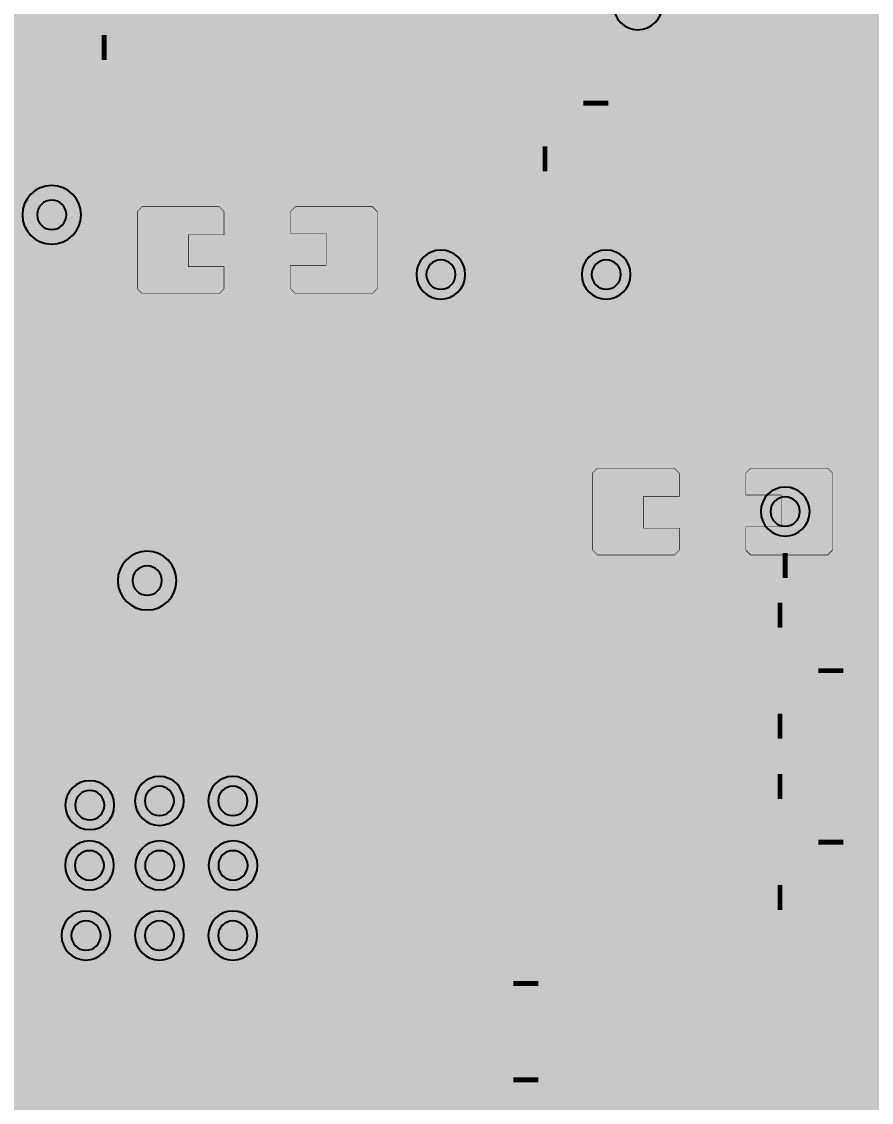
# Model space of a CAD drawing. Header units: millimetres. Extents: x -4.6 to 44.8, y -59.8 to 6.4.
# Drawn here: x 28.8 to 37.62, y -20.91 to -9.69 of the extents above; entities that cross this region are included whole.
import ezdxf

# ---------------------------------------------------------------- set-up
doc = ezdxf.new("R2010")
doc.units = ezdxf.units.MM
doc.header["$MEASUREMENT"] = 0
for name, color, linetype, true_color in [('Bottom-Layer', 7, 'Continuous', 0x0000ff), ('Hole-Layer', 7, 'Continuous', 0x222222), ('Multi-Layer', 7, 'Continuous', 0xc0c0c0), ('Top-Layer', 7, 'Continuous', 0xff0000), ('Top-Paste-Mask-Layer', 7, 'Continuous', 0x808080), ('Top-Silkscreen-Layer', 7, 'Continuous', 0xffcc00), ('Top-Solder-Mask-Layer', 7, 'Continuous', 0x800080)]:
    doc.layers.add(name, color=color, linetype=linetype, true_color=true_color)

msp = doc.modelspace()

# ---------------------------------------------------------------- hatches: boundary and pattern name
at = {"layer": 'Bottom-Layer'}
for points in [[(39.52, -3), (39.52, -40.317), (39.234, -39.841), (38.804, -39.491), (38.28, -39.308), (37.725, -39.314), (37.206, -39.508), (36.783, -39.867), (36.507, -40.348), (36.411, -40.895), (36.507, -41.441), (36.783, -41.923), (37.206, -42.282), (37.725, -42.476), (38.28, -42.481), (38.804, -42.298), (39.234, -41.948), (39.52, -41.473), (39.52, -55.166), (39.43, -55.85), (39.166, -56.487), (38.746, -57.034), (38.199, -57.454), (37.562, -57.718), (36.878, -57.808), (3, -57.808), (2.316, -57.718), (1.679, -57.454), (1.132, -57.034), (0.712, -56.487), (0.448, -55.85), (0.358, -55.166), (0.358, -3), (0.448, -2.316), (0.712, -1.679), (1.132, -1.132), (1.679, -0.712), (2.316, -0.448), (3, -0.358), (36.878, -0.358), (37.562, -0.448), (38.199, -0.712), (38.746, -1.132), (39.166, -1.679), (39.43, -2.316)], [(25.146, -19.581), (19.676, -19.581), (19.625, -19.579), (19.583, -19.575), (19.517, -19.565), (19.207, -19.537), (18.918, -19.654), (18.714, -19.89), (18.641, -20.193), (18.714, -20.496), (18.918, -20.732), (19.207, -20.849), (19.517, -20.821), (19.583, -20.811), (19.625, -20.807), (19.676, -20.805), (25.4, -20.805), (25.634, -20.759), (25.833, -20.626), (30.269, -16.19), (30.306, -16.155), (30.338, -16.128), (30.393, -16.089), (30.634, -15.886), (30.754, -15.595), (30.727, -15.281), (30.717, -15.215), (30.713, -15.173), (30.711, -15.122), (30.711, -12.689), (30.665, -12.454), (30.532, -12.256), (29.805, -11.529), (29.77, -11.492), (29.744, -11.46), (29.704, -11.405), (29.504, -11.166), (29.217, -11.044), (28.906, -11.067), (28.64, -11.23), (28.478, -11.496), (28.455, -11.807), (28.577, -12.094), (28.816, -12.293), (28.87, -12.333), (28.902, -12.36), (28.939, -12.395), (29.487, -12.942), (29.487, -15.122), (29.485, -15.173), (29.481, -15.215), (29.478, -15.237), (29.465, -15.255), (29.438, -15.287), (29.403, -15.324)]]:
    msp.add_hatch(color=256, dxfattribs=at).paths.add_polyline_path(points)
at = {"layer": 'Top-Layer'}
for points in [[(3, -0.358), (5.402, -0.358), (5.299, -0.484), (5.262, -0.642), (5.262, -1.542), (5.31, -1.721), (5.441, -1.852), (5.62, -1.9), (6.42, -1.9), (6.591, -1.857), (6.72, -1.738), (6.743, -1.769), (6.769, -1.797), (6.844, -1.884), (6.903, -1.981), (6.863, -2.042), (6.816, -2.098), (6.69, -2.151), (6.593, -2.246), (6.465, -2.132), (6.298, -2.091), (4.888, -2.091), (4.709, -2.139), (4.578, -2.27), (4.53, -2.449), (4.53, -3.799), (4.606, -4.02), (4.801, -4.147), (3.588, -4.147), (3.354, -4.193), (3.155, -4.326), (2.918, -4.564), (2.785, -4.762), (2.738, -4.997), (2.738, -6.627), (2.447, -6.469), (2.116, -6.471), (1.827, -6.634), (1.652, -6.916), (1.637, -7.247), (1.783, -7.545), (1.801, -7.567), (1.801, -10.637), (1.838, -10.822), (1.943, -10.98), (2.45, -11.487), (2.488, -11.569), (2.501, -11.659), (2.501, -12.045), (2.581, -12.27), (2.784, -12.395), (2.581, -12.52), (2.501, -12.745), (2.501, -13.552), (2.549, -13.731), (2.68, -13.862), (2.859, -13.91), (3.723, -13.91), (3.792, -13.903), (3.858, -13.883), (4.079, -13.811), (4.307, -13.77), (4.467, -13.796), (4.625, -13.836), (4.689, -14.071), (4.711, -14.314), (4.711, -15.509), (4.197, -15.506), (3.71, -15.67), (3.303, -15.984), (3.02, -16.413), (2.893, -16.911), (2.934, -17.423), (3.139, -17.894), (3.487, -18.273), (3.938, -18.518), (4.445, -18.602), (4.456, -18.602), (4.466, -18.603), (4.476, -18.602), (4.558, -18.6), (4.569, -18.599), (4.581, -18.599), (4.73, -18.584), (4.738, -18.583), (4.746, -18.582), (4.875, -18.564), (4.98, -18.553), (5.01, -18.552), (5.034, -18.553), (5.051, -18.556), (5.066, -18.56), (5.082, -18.567), (5.104, -18.58), (5.134, -18.602), (5.177, -18.642), (7.516, -20.981), (7.516, -25.273), (7.562, -25.507), (7.695, -25.706), (8.32, -26.331), (8.518, -26.463), (8.753, -26.51), (9.009, -26.538), (9.253, -26.622), (9.327, -26.647), (9.405, -26.656), (9.693, -26.707), (9.946, -26.854), (10.321, -27.229), (10.321, -30.024), (10.368, -30.258), (10.501, -30.457), (10.797, -30.754), (10.934, -31.026), (10.981, -31.328), (10.981, -31.856), (11.029, -32.035), (11.16, -32.166), (11.339, -32.214), (11.424, -32.214), (11.473, -32.275), (11.514, -32.342), (11.455, -32.449), (11.38, -32.546), (11.311, -32.658), (11.286, -32.788), (11.286, -33.748), (11.166, -34.004), (10.99, -34.226), (9.404, -35.812), (9.272, -36.011), (9.225, -36.245), (9.225, -39.444), (9.189, -39.754), (9.084, -40.048), (9.057, -40.125), (9.047, -40.206), (8.995, -40.49), (8.845, -40.736), (8.33, -41.251), (8.251, -41.349), (8.193, -41.461), (5.16, -38.428), (5.576, -38.116), (5.866, -37.683), (5.997, -37.179), (5.955, -36.661), (5.745, -36.185), (5.389, -35.804), (4.928, -35.563), (4.413, -35.486), (3.902, -35.584), (3.451, -35.844), (3.451, -34.319), (4.175, -33.595), (4.191, -33.581), (4.696, -33.582), (5.174, -33.421), (5.576, -33.116), (5.859, -32.698), (5.994, -32.211), (5.966, -31.707), (5.779, -31.238), (5.451, -30.854), (5.018, -30.595), (4.524, -30.488), (4.023, -30.544), (3.565, -30.758), (3.2, -31.107), (2.966, -31.554), (2.887, -32.053), (2.971, -32.551), (3.067, -32.84), (3.107, -32.981), (3.12, -33.038), (3.129, -33.09), (3.133, -33.136), (3.134, -33.174), (3.13, -33.206), (3.125, -33.232), (3.116, -33.257), (3.103, -33.282), (3.083, -33.311), (3.047, -33.351), (2.623, -33.775), (2.518, -33.932), (2.481, -34.118), (2.481, -37.657), (2.518, -37.842), (2.623, -38), (7.206, -42.583), (7.206, -45.2), (7.243, -45.385), (7.348, -45.543), (8.811, -47.005), (8.849, -47.088), (8.862, -47.178), (8.862, -47.529), (8.941, -47.754), (9.145, -47.879), (8.941, -48.004), (8.862, -48.229), (8.862, -49.036), (8.91, -49.215), (9.041, -49.346), (9.22, -49.394), (10.084, -49.394), (10.263, -49.346), (10.394, -49.215), (10.442, -49.036), (10.442, -48.229), (10.363, -48.004), (10.159, -47.879), (10.363, -47.754), (10.442, -47.529), (10.442, -47.258), (10.454, -47.257), (10.465, -47.256), (10.824, -47.256), (10.817, -47.31), (10.815, -47.365), (10.815, -48.6), (10.82, -48.677), (10.833, -48.753), (10.637, -48.907), (10.512, -49.123), (10.476, -49.37), (10.533, -49.613), (10.676, -49.817), (10.884, -49.954), (10.884, -50.894), (10.956, -51.197), (11.157, -51.435), (11.444, -51.558), (11.755, -51.538), (12.023, -51.38), (12.192, -51.117), (12.373, -51.391), (12.663, -51.547), (12.991, -51.547), (13.281, -51.391), (13.462, -51.117), (13.616, -51.365), (13.86, -51.524), (14.149, -51.565), (14.427, -51.481), (14.778, -51.831), (14.935, -51.936), (15.121, -51.973), (15.613, -51.973), (15.799, -51.936), (15.956, -51.831), (16.591, -51.196), (16.591, -53.178), (16.555, -53.487), (16.45, -53.781), (16.423, -53.858), (16.413, -53.94), (16.361, -54.223), (16.211, -54.47), (15.965, -54.715), (15.763, -54.48), (15.477, -54.36), (15.167, -54.381), (14.9, -54.54), (14.732, -54.801), (14.551, -54.527), (14.261, -54.371), (13.933, -54.371), (13.643, -54.527), (13.462, -54.801), (13.289, -54.535), (13.014, -54.377), (12.697, -54.364), (12.686, -54.365), (12.672, -54.363), (12.652, -54.357), (12.631, -54.349), (12.613, -54.339), (12.602, -54.333), (12.591, -54.323), (11.655, -53.387), (11.497, -53.282), (11.312, -53.245), (10.592, -53.245), (10.518, -53.231), (10.454, -53.191), (10.342, -53.12), (10.211, -53.095), (9.825, -53.095), (9.735, -53.082), (9.653, -53.044), (5.077, -48.468), (5.518, -48.174), (5.835, -47.748), (5.991, -47.241), (5.967, -46.71), (5.767, -46.219), (5.413, -45.823), (4.947, -45.569), (4.423, -45.486), (3.901, -45.584), (3.443, -45.851), (3.101, -46.257), (2.914, -46.753), (2.905, -47.284), (3.075, -47.787), (3.404, -48.204), (3.854, -48.486), (3.911, -48.525), (3.942, -48.55), (3.962, -48.57), (4.006, -48.73), (4.102, -48.866), (8.938, -53.701), (8.976, -53.784), (8.989, -53.874), (8.989, -54.26), (9.068, -54.485), (9.272, -54.61), (9.068, -54.735), (8.989, -54.96), (8.989, -55.767), (9.037, -55.946), (9.168, -56.077), (9.347, -56.125), (10.211, -56.125), (10.39, -56.077), (10.521, -55.946), (10.569, -55.767), (10.569, -54.96), (10.49, -54.735), (10.286, -54.61), (10.49, -54.485), (10.569, -54.26), (10.569, -54.217), (10.581, -54.215), (10.592, -54.215), (11.111, -54.215), (11.298, -54.403), (11.081, -54.549), (10.935, -54.767), (10.884, -55.024), (10.884, -56.259), (10.894, -56.377), (10.925, -56.492), (6.424, -56.492), (4.93, -54.998), (4.93, -53.71), (4.934, -53.703), (4.952, -53.676), (4.981, -53.641), (5.018, -53.602), (5.122, -53.504), (5.241, -53.404), (5.365, -53.303), (5.367, -53.301), (5.37, -53.299), (5.377, -53.293), (5.755, -52.888), (5.967, -52.377), (5.987, -51.823), (5.813, -51.298), (5.466, -50.867), (4.99, -50.584), (4.445, -50.486), (3.9, -50.584), (3.424, -50.867), (3.077, -51.298), (2.903, -51.823), (2.923, -52.377), (3.135, -52.888), (3.513, -53.293), (3.52, -53.299), (3.523, -53.301), (3.525, -53.303), (3.649, -53.404), (3.768, -53.504), (3.872, -53.602), (3.909, -53.641), (3.938, -53.676), (3.956, -53.703), (3.96, -53.71), (3.96, -55.199), (3.997, -55.385), (4.102, -55.542), (5.88, -57.32), (6.037, -57.425), (6.223, -57.462), (12.949, -57.462), (13.135, -57.425), (13.292, -57.32), (13.729, -56.883), (13.768, -56.846), (13.79, -56.858), (13.812, -56.869), (13.829, -56.877), (13.846, -56.884), (13.865, -56.891), (13.885, -56.898), (13.901, -56.903), (13.917, -56.908), (14.051, -56.931), (14.187, -56.926), (14.491, -57.229), (14.648, -57.334), (14.834, -57.371), (15.707, -57.371), (15.778, -57.366), (15.847, -57.351), (16.568, -57.351), (16.754, -57.314), (16.911, -57.209), (17.458, -56.662), (17.54, -56.624), (17.63, -56.611), (17.635, -56.611), (17.814, -56.563), (17.945, -56.432), (17.993, -56.253), (17.993, -55.446), (17.914, -55.221), (17.711, -55.096), (17.914, -54.971), (17.993, -54.746), (17.993, -53.94), (17.984, -53.858), (17.956, -53.781), (17.851, -53.487), (17.815, -53.178), (17.815, -49.639), (18.347, -49.107), (18.48, -48.908), (18.526, -48.674), (18.526, -47.531), (18.48, -47.297), (18.347, -47.098), (18.05, -46.802), (17.914, -46.529), (17.866, -46.227), (17.866, -46.193), (17.857, -46.111), (17.829, -46.034), (17.724, -45.74), (17.688, -45.431), (17.688, -45.314), (17.724, -45.004), (17.829, -44.71), (17.857, -44.633), (17.866, -44.552), (17.866, -43.745), (17.787, -43.52), (17.584, -43.395), (17.787, -43.27), (17.866, -43.045), (17.866, -42.238), (17.818, -42.059), (17.687, -41.928), (17.508, -41.88), (16.644, -41.88), (16.435, -41.948), (16.305, -42.125), (16.284, -42.13), (16.263, -42.132), (15.998, -42.132), (15.971, -42.132), (15.971, -42), (15.925, -41.755), (15.793, -41.544), (16.244, -41.544), (16.423, -41.496), (16.554, -41.364), (16.602, -41.185), (16.602, -38.985), (16.554, -38.806), (16.423, -38.675), (16.244, -38.627), (12.744, -38.627), (12.565, -38.675), (12.434, -38.806), (12.386, -38.985), (12.386, -40.695), (12.126, -40.615), (11.856, -40.646), (11.621, -40.783), (11.377, -40.643), (11.097, -40.617), (10.831, -40.709), (10.627, -40.902), (10.627, -40.206), (10.618, -40.125), (10.59, -40.048), (10.485, -39.754), (10.449, -39.444), (10.449, -36.498), (11.263, -35.684), (11.482, -35.497), (11.727, -35.346), (12.744, -35.346), (12.923, -35.298), (13.055, -35.167), (13.102, -34.988), (13.102, -32.788), (13.078, -32.658), (13.009, -32.546), (12.922, -32.432), (12.859, -32.304), (12.912, -32.179), (12.982, -32.062), (13.031, -31.964), (13.048, -31.856), (13.048, -30.464), (13.337, -30.754), (13.474, -31.026), (13.521, -31.328), (13.521, -31.856), (13.589, -32.065), (13.766, -32.196), (13.821, -32.258), (13.866, -32.327), (13.799, -32.427), (13.715, -32.513), (13.62, -32.636), (13.586, -32.788), (13.586, -34.988), (13.634, -35.167), (13.765, -35.298), (13.944, -35.346), (14.962, -35.346), (15.207, -35.497), (15.425, -35.684), (19.708, -39.967), (19.708, -46.087), (19.672, -46.397), (19.567, -46.691), (19.539, -46.768), (19.53, -46.849), (19.53, -46.884), (19.483, -47.186), (19.346, -47.458), (19.049, -47.755), (18.916, -47.954), (18.87, -48.188), (18.87, -50.089), (18.916, -50.323), (19.049, -50.522), (19.211, -50.684), (19.41, -50.93), (19.553, -51.212), (19.655, -51.357), (19.813, -51.435), (19.609, -51.56), (19.53, -51.785), (19.53, -52.592), (19.578, -52.771), (19.709, -52.902), (19.888, -52.95), (20.752, -52.95), (20.972, -52.874), (21.1, -52.678), (21.116, -52.675), (21.133, -52.674), (33.555, -52.674), (33.741, -52.637), (33.899, -52.532), (36.367, -50.063), (36.4, -50.033), (36.412, -50.024), (36.42, -50.026), (36.5, -50.045), (36.604, -50.07), (36.613, -50.072), (36.623, -50.074), (36.681, -50.085), (36.691, -50.086), (36.701, -50.088), (36.763, -50.096), (36.775, -50.097), (36.788, -50.098), (36.797, -50.099), (36.826, -50.101), (36.854, -50.102), (36.867, -50.102), (36.88, -50.103), (37.367, -50.013), (37.782, -49.741), (38.06, -49.331), (38.157, -48.845), (38.06, -48.359), (37.783, -47.949), (37.368, -47.677), (36.881, -47.587), (36.396, -47.691), (35.99, -47.975), (35.944, -47.886), (35.881, -47.809), (33.868, -45.795), (33.868, -39.886), (38.443, -35.311), (38.548, -35.154), (38.585, -34.968), (38.585, -14.859), (38.548, -14.673), (38.443, -14.516), (37.758, -13.831), (37.673, -13.763), (37.575, -13.716), (36.661, -12.802), (36.504, -12.697), (36.318, -12.66), (32.718, -12.66), (32.747, -12.581), (32.757, -12.497), (32.757, -12.246), (32.77, -12.157), (32.808, -12.074), (33.171, -11.711), (33.276, -11.554), (33.313, -11.368), (33.314, -11.353), (33.317, -11.338), (33.437, -11.282), (33.528, -11.187), (33.657, -11.306), (33.828, -11.349), (34.628, -11.349), (34.807, -11.301), (34.938, -11.17), (34.986, -10.991), (34.986, -10.091), (34.938, -9.912), (34.807, -9.781), (34.628, -9.733), (34.322, -9.733), (35.549, -8.506), (35.61, -8.432), (35.655, -8.347), (35.956, -8.347), (36.135, -8.299), (36.266, -8.168), (36.314, -7.989), (36.314, -6.489), (36.266, -6.31), (36.135, -6.179), (35.956, -6.131), (34.456, -6.131), (34.277, -6.179), (34.146, -6.31), (34.098, -6.489), (34.098, -7.989), (34.168, -8.202), (34.351, -8.332), (33.001, -9.682), (32.919, -9.72), (32.829, -9.733), (32.428, -9.733), (32.249, -9.781), (32.118, -9.912), (32.07, -10.091), (32.07, -10.991), (32.103, -11.141), (32.196, -11.264), (32.155, -11.272), (32.114, -11.275), (31.671, -11.275), (31.774, -11.149), (31.811, -10.991), (31.811, -10.091), (31.736, -9.872), (31.543, -9.744), (31.54, -9.727), (31.538, -9.71), (31.538, -7.966), (31.502, -7.783), (31.4, -7.627), (31.386, -7.611), (31.412, -7.476), (31.414, -7.465), (31.416, -7.454), (31.429, -7.357), (31.43, -7.342), (31.431, -7.327), (31.434, -7.273), (31.434, -7.261), (31.434, -7.249), (31.353, -6.822), (31.114, -6.46), (30.755, -6.217), (30.329, -6.131), (29.904, -6.215), (29.543, -6.455), (29.302, -6.816), (29.218, -7.242), (29.304, -7.667), (29.547, -8.027), (29.909, -8.266), (30.336, -8.347), (30.348, -8.347), (30.36, -8.347), (30.414, -8.344), (30.429, -8.343), (30.444, -8.341), (30.542, -8.329), (30.552, -8.327), (30.563, -8.325), (30.568, -8.324), (30.568, -9.71), (30.567, -9.727), (30.563, -9.744), (30.444, -9.8), (30.353, -9.895), (30.224, -9.776), (30.053, -9.733), (29.253, -9.733), (29.053, -9.794), (28.921, -9.956), (28.8, -9.866), (28.652, -9.834), (27.788, -9.834), (27.719, -9.841), (27.653, -9.86), (27.402, -9.94), (27.141, -9.979), (27.007, -9.964), (26.874, -9.939), (26.874, -9.528), (26.929, -9.252), (27.084, -9.017), (27.16, -8.902), (27.187, -8.766), (27.187, -7.998), (27.258, -7.84), (27.282, -7.669), (27.282, -4.866), (27.291, -4.807), (27.293, -4.749), (27.293, -2.186), (27.247, -1.952), (27.114, -1.753), (27.07, -1.71), (27.07, -0.962), (27.022, -0.783), (26.891, -0.652), (26.712, -0.604), (25.58, -0.604), (25.401, -0.652), (25.27, -0.783), (25.222, -0.962), (25.222, -2.041), (25.122, -1.941), (25.084, -1.858), (25.07, -1.768), (25.07, -0.962), (25.022, -0.783), (24.891, -0.652), (24.712, -0.604), (23.58, -0.604), (23.401, -0.652), (23.27, -0.783), (23.222, -0.962), (23.222, -2.34), (23.27, -2.519), (23.401, -2.65), (23.58, -2.698), (24.386, -2.698), (24.475, -2.711), (24.558, -2.749), (25.286, -3.477), (25.162, -3.607), (25.117, -3.781), (25.117, -4.581), (25.165, -4.76), (25.296, -4.891), (25.475, -4.939), (26.058, -4.939), (26.058, -5.2), (25.404, -5.2), (25.225, -5.248), (25.094, -5.38), (25.046, -5.559), (25.046, -6.359), (25.06, -6.459), (25.102, -6.551), (24.674, -6.979), (24.592, -7.017), (24.502, -7.031), (23.696, -7.031), (23.517, -7.079), (23.386, -7.21), (23.338, -7.389), (23.338, -8.766), (23.386, -8.945), (23.517, -9.076), (23.696, -9.124), (24.828, -9.124), (25.008, -9.076), (25.139, -8.945), (25.187, -8.766), (25.187, -7.96), (25.2, -7.87), (25.238, -7.788), (25.338, -7.688), (25.338, -8.766), (25.365, -8.902), (25.441, -9.017), (25.586, -9.228), (25.648, -9.476), (25.587, -9.697), (25.447, -9.879), (25.338, -9.915), (25.227, -9.944), (25.11, -9.863), (24.969, -9.834), (24.105, -9.834), (23.926, -9.882), (23.795, -10.013), (23.747, -10.192), (23.747, -10.912), (22.726, -10.912), (22.726, -10.482), (22.71, -10.377), (22.665, -10.282), (22.71, -10.186), (22.726, -10.082), (22.726, -9.682), (22.71, -9.577), (22.665, -9.482), (22.71, -9.386), (22.726, -9.282), (22.726, -8.882), (22.71, -8.777), (22.665, -8.682), (22.71, -8.586), (22.726, -8.482), (22.726, -8.082), (22.71, -7.977), (22.665, -7.882), (22.71, -7.786), (22.726, -7.682), (22.726, -7.282), (22.71, -7.177), (22.665, -7.082), (22.71, -6.986), (22.726, -6.882), (22.726, -6.482), (22.721, -6.424), (22.708, -6.368), (22.728, -6.367), (22.749, -6.367), (23.424, -6.367), (23.435, -6.367), (23.447, -6.369), (23.496, -6.547), (23.627, -6.676), (23.805, -6.724), (24.605, -6.724), (24.784, -6.676), (24.915, -6.545), (24.963, -6.365), (24.963, -5.565), (24.915, -5.386), (24.784, -5.255), (24.605, -5.207), (23.942, -5.207), (24.153, -4.997), (24.235, -4.959), (24.325, -4.946), (24.676, -4.946), (24.855, -4.898), (24.986, -4.767), (25.034, -4.587), (25.034, -3.787), (24.986, -3.608), (24.855, -3.477), (24.676, -3.429), (23.876, -3.429), (23.697, -3.477), (23.566, -3.608), (23.518, -3.787), (23.518, -4.138), (23.505, -4.228), (23.467, -4.311), (23.181, -4.596), (22.749, -4.596), (22.728, -4.596), (22.708, -4.595), (22.721, -4.539), (22.726, -4.482), (22.726, -4.082), (22.71, -3.977), (22.665, -3.882), (22.71, -3.786), (22.726, -3.682), (22.726, -3.282), (22.71, -3.177), (22.665, -3.082), (22.71, -2.986), (22.726, -2.882), (22.726, -2.482), (22.71, -2.377), (22.665, -2.282), (22.71, -2.186), (22.726, -2.082), (22.726, -1.682), (22.71, -1.577), (22.665, -1.482), (22.71, -1.386), (22.726, -1.282), (22.726, -0.582), (22.706, -0.463), (22.648, -0.358), (36.878, -0.358), (37.562, -0.448), (38.199, -0.712), (38.746, -1.132), (39.166, -1.679), (39.43, -2.316), (39.52, -3), (39.52, -40.317), (39.234, -39.841), (38.804, -39.491), (38.28, -39.308), (37.725, -39.314), (37.206, -39.508), (36.783, -39.867), (36.507, -40.348), (36.411, -40.895), (36.507, -41.441), (36.783, -41.923), (37.206, -42.282), (37.725, -42.476), (38.28, -42.481), (38.804, -42.298), (39.234, -41.948), (39.52, -41.473), (39.52, -55.166), (39.43, -55.85), (39.166, -56.487), (38.746, -57.034), (38.199, -57.454), (37.562, -57.718), (36.878, -57.808), (3, -57.808), (2.316, -57.718), (1.679, -57.454), (1.132, -57.034), (0.712, -56.487), (0.448, -55.85), (0.358, -55.166), (0.358, -3), (0.448, -2.316), (0.712, -1.679), (1.132, -1.132), (1.679, -0.712), (2.316, -0.448)], [(30.053, -10.091), (30.053, -10.991), (29.253, -10.991), (29.253, -10.091)], [(31.453, -10.091), (31.453, -10.991), (30.653, -10.991), (30.653, -10.091)], [(32.428, -10.991), (32.428, -10.091), (33.228, -10.091), (33.228, -10.991)], [(33.828, -10.991), (33.828, -10.091), (34.628, -10.091), (34.628, -10.991)], [(30.892, -11.633), (30.892, -12.497), (30.085, -12.497), (30.085, -11.633)], [(32.399, -11.633), (32.399, -12.497), (31.592, -12.497), (31.592, -11.633)], [(29.288, -14.789), (29.221, -14.906), (29.086, -14.906), (29.018, -14.789), (29.018, -13.559), (29.086, -13.442), (29.221, -13.442), (29.288, -13.559)], [(29.789, -14.789), (29.721, -14.906), (29.586, -14.906), (29.519, -14.789), (29.519, -13.559), (29.586, -13.442), (29.721, -13.442), (29.789, -13.559)], [(30.288, -14.789), (30.221, -14.906), (30.086, -14.906), (30.018, -14.789), (30.018, -13.559), (30.086, -13.442), (30.221, -13.442), (30.288, -13.559)], [(30.789, -14.789), (30.721, -14.906), (30.586, -14.906), (30.519, -14.789), (30.519, -13.559), (30.586, -13.442), (30.721, -13.442), (30.789, -13.559)], [(31.288, -14.789), (31.221, -14.906), (31.086, -14.906), (31.018, -14.789), (31.018, -13.559), (31.086, -13.442), (31.221, -13.442), (31.288, -13.559)], [(31.789, -14.789), (31.721, -14.906), (31.586, -14.906), (31.519, -14.789), (31.519, -13.559), (31.586, -13.442), (31.721, -13.442), (31.789, -13.559)], [(35.983, -13.63), (36.117, -13.63), (36.474, -13.988), (36.338, -13.988), (36.328, -13.976), (36.317, -13.965)], [(25.835, -16.044), (26.969, -16.044), (27.155, -16.007), (27.312, -15.902), (27.837, -15.377), (27.912, -15.302), (27.914, -15.301), (27.915, -15.3), (27.968, -15.246), (28.19, -15.281), (28.404, -15.214), (28.654, -15.282), (28.904, -15.214), (29.154, -15.282), (29.404, -15.214), (29.442, -15.235), (29.482, -15.252), (29.44, -15.565), (29.547, -15.862), (29.78, -16.075), (30.085, -16.157), (30.394, -16.088), (30.635, -15.884), (30.755, -15.592), (30.726, -15.277), (30.818, -15.254), (30.904, -15.214), (31.154, -15.282), (31.404, -15.214), (31.651, -15.282), (31.898, -15.217), (32.08, -15.037), (32.147, -14.789), (32.147, -14.113), (32.186, -14.074), (34.577, -14.074), (34.485, -14.196), (34.453, -14.346), (34.453, -14.732), (34.44, -14.822), (34.401, -14.904), (34.042, -15.264), (33.911, -15.202), (33.768, -15.181), (32.538, -15.181), (32.291, -15.248), (32.11, -15.429), (32.045, -15.677), (32.113, -15.924), (32.045, -16.174), (32.113, -16.424), (32.046, -16.642), (32.084, -16.866), (32.053, -16.89), (32.024, -16.917), (31.781, -17.16), (31.676, -17.317), (31.639, -17.503), (31.639, -18.846), (31.672, -19.022), (31.767, -19.174), (31.672, -19.326), (31.639, -19.503), (31.639, -19.846), (31.672, -20.022), (31.767, -20.174), (30.781, -21.16), (27.982, -21.16), (27.796, -21.197), (27.639, -21.302), (27.47, -21.471), (27.339, -21.602), (27.117, -21.567), (26.904, -21.634), (26.654, -21.566), (26.404, -21.634), (26.29, -21.585), (26.168, -21.566), (26.168, -19.503), (26.131, -19.317), (26.026, -19.16), (25.796, -18.93), (25.761, -18.896), (25.723, -18.866), (25.761, -18.641), (25.694, -18.424), (25.762, -18.174), (25.694, -17.924), (25.762, -17.674), (25.694, -17.424), (25.762, -17.174), (25.694, -16.924), (25.762, -16.674), (25.694, -16.424), (25.758, -16.235), (25.742, -16.035), (25.788, -16.042)], [(35.617, -14.346), (35.617, -15.21), (34.811, -15.21), (34.811, -14.346)], [(37.124, -14.346), (37.124, -15.21), (36.317, -15.21), (36.317, -14.346)], [(36.459, -19.015), (37.067, -19.015), (37.246, -18.967), (37.378, -18.836), (37.426, -18.657), (37.426, -17.757), (37.378, -17.578), (37.246, -17.447), (37.067, -17.399), (36.459, -17.399), (36.459, -17.237), (37.067, -17.237), (37.246, -17.189), (37.378, -17.058), (37.426, -16.879), (37.426, -15.979), (37.378, -15.8), (37.246, -15.669), (37.067, -15.621), (36.459, -15.621), (36.459, -15.568), (37.124, -15.568), (37.303, -15.52), (37.434, -15.389), (37.482, -15.21), (37.482, -14.927), (37.615, -15.06), (37.615, -29.977), (37.516, -29.928), (37.407, -29.911), (36.507, -29.911), (36.483, -29.912), (36.459, -29.914)], [(32.538, -15.809), (32.422, -15.742), (32.422, -15.607), (32.538, -15.539), (33.768, -15.539), (33.885, -15.607), (33.885, -15.742), (33.768, -15.809)], [(35.667, -15.979), (35.667, -16.879), (34.867, -16.879), (34.867, -15.979)], [(37.067, -15.979), (37.067, -16.879), (36.267, -16.879), (36.267, -15.979)], [(32.538, -16.309), (32.422, -16.242), (32.422, -16.107), (32.538, -16.039), (33.768, -16.039), (33.885, -16.107), (33.885, -16.242), (33.768, -16.309)], [(32.538, -16.809), (32.422, -16.742), (32.422, -16.607), (32.538, -16.539), (33.768, -16.539), (33.885, -16.607), (33.885, -16.742), (33.768, -16.809)], [(32.538, -17.309), (32.422, -17.242), (32.422, -17.107), (32.538, -17.039), (33.768, -17.039), (33.885, -17.107), (33.885, -17.242), (33.768, -17.309)], [(32.538, -17.809), (32.422, -17.742), (32.422, -17.607), (32.538, -17.539), (33.768, -17.539), (33.885, -17.607), (33.885, -17.742), (33.768, -17.809)], [(35.667, -17.757), (35.667, -18.657), (34.867, -18.657), (34.867, -17.757)], [(37.067, -17.757), (37.067, -18.657), (36.267, -18.657), (36.267, -17.757)], [(32.538, -18.309), (32.422, -18.242), (32.422, -18.107), (32.538, -18.039), (33.768, -18.039), (33.885, -18.107), (33.885, -18.242), (33.768, -18.309)], [(30.684, -27.087), (30.863, -27.039), (30.994, -26.908), (31.042, -26.729), (31.042, -25.923), (30.963, -25.698), (30.76, -25.573), (30.963, -25.448), (31.042, -25.223), (31.042, -24.708), (31.07, -24.666), (31.094, -24.622), (31.171, -24.699), (31.209, -24.782), (31.222, -24.872), (31.222, -25.273), (31.265, -25.443), (31.385, -25.573), (31.265, -25.702), (31.222, -25.873), (31.222, -26.673), (31.27, -26.852), (31.401, -26.983), (31.58, -27.031), (32.48, -27.031), (32.659, -26.983), (32.79, -26.852), (32.838, -26.673), (32.838, -25.873), (32.795, -25.702), (32.676, -25.573), (32.771, -25.482), (32.827, -25.363), (32.844, -25.359), (32.861, -25.358), (33.104, -25.358), (33.122, -25.359), (33.139, -25.363), (33.195, -25.482), (33.29, -25.573), (33.17, -25.702), (33.127, -25.873), (33.127, -26.673), (33.175, -26.852), (33.306, -26.983), (33.485, -27.031), (34.385, -27.031), (34.564, -26.983), (34.696, -26.852), (34.743, -26.673), (34.743, -25.873), (34.7, -25.702), (34.581, -25.573), (34.7, -25.443), (34.743, -25.273), (34.743, -24.473), (34.696, -24.294), (34.564, -24.163), (34.385, -24.115), (33.485, -24.115), (33.266, -24.189), (33.139, -24.382), (33.122, -24.386), (33.104, -24.388), (32.861, -24.388), (32.844, -24.386), (32.827, -24.382), (32.699, -24.189), (32.48, -24.115), (32.079, -24.115), (31.989, -24.101), (31.907, -24.063), (31.639, -23.795), (31.639, -23.782), (31.891, -23.721), (32.078, -23.54), (32.147, -23.289), (32.147, -22.059), (32.094, -21.838), (31.948, -21.664), (31.74, -21.574), (32.053, -21.26), (32.143, -21.469), (32.317, -21.615), (32.538, -21.667), (33.768, -21.667), (34.016, -21.601), (34.197, -21.419), (34.262, -21.171), (34.193, -20.924), (34.262, -20.674), (34.194, -20.424), (34.262, -20.174), (34.193, -19.924), (34.262, -19.674), (34.194, -19.424), (34.262, -19.174), (34.193, -18.924), (34.262, -18.674), (34.194, -18.424), (34.246, -18.297), (34.261, -18.159), (34.494, -18.159), (34.505, -18.207), (34.509, -18.256), (34.509, -18.657), (34.557, -18.836), (34.688, -18.967), (34.867, -19.015), (35.489, -19.015), (35.489, -29.854), (34.747, -29.854), (34.505, -29.948), (34.39, -30.181), (34.378, -30.183), (34.366, -30.184), (34.232, -30.184), (34.215, -30.183), (34.198, -30.179), (34.07, -29.986), (33.851, -29.911), (32.989, -29.911), (32.914, -29.88), (32.85, -29.831), (30.107, -27.087)], [(32.538, -18.809), (32.422, -18.742), (32.422, -18.607), (32.538, -18.539), (33.768, -18.539), (33.885, -18.607), (33.885, -18.742), (33.768, -18.809)], [(32.538, -19.309), (32.422, -19.242), (32.422, -19.107), (32.538, -19.039), (33.768, -19.039), (33.885, -19.107), (33.885, -19.242), (33.768, -19.309)], [(32.538, -19.809), (32.422, -19.742), (32.422, -19.607), (32.538, -19.539), (33.768, -19.539), (33.885, -19.607), (33.885, -19.742), (33.768, -19.809)], [(32.538, -20.309), (32.422, -20.242), (32.422, -20.107), (32.538, -20.039), (33.768, -20.039), (33.885, -20.107), (33.885, -20.242), (33.768, -20.309)], [(32.538, -20.809), (32.422, -20.742), (32.422, -20.607), (32.538, -20.539), (33.768, -20.539), (33.885, -20.607), (33.885, -20.742), (33.768, -20.809)]]:
    msp.add_hatch(color=256, dxfattribs=at).paths.add_polyline_path(points)
at = {"layer": 'Top-Paste-Mask-Layer'}
for points in [[(30.053, -10.091), (30.053, -10.991), (29.253, -10.991), (29.253, -10.091)], [(31.453, -10.091), (31.453, -10.991), (30.653, -10.991), (30.653, -10.091)], [(32.428, -10.991), (32.428, -10.091), (33.228, -10.091), (33.228, -10.991)], [(33.828, -10.991), (33.828, -10.091), (34.628, -10.091), (34.628, -10.991)], [(30.047, -12.515), (30.847, -12.515), (30.897, -12.465), (30.897, -12.237), (30.527, -12.237), (30.527, -11.907), (30.897, -11.907), (30.897, -11.665), (30.847, -11.615), (30.047, -11.615), (29.997, -11.665), (29.997, -12.465)], [(32.437, -11.615), (31.637, -11.615), (31.587, -11.665), (31.587, -11.893), (31.957, -11.893), (31.957, -12.223), (31.587, -12.223), (31.587, -12.465), (31.637, -12.515), (32.437, -12.515), (32.487, -12.465), (32.487, -11.665)], [(29.288, -14.789), (29.221, -14.906), (29.086, -14.906), (29.018, -14.789), (29.018, -13.559), (29.086, -13.442), (29.221, -13.442), (29.288, -13.559)], [(29.789, -14.789), (29.721, -14.906), (29.586, -14.906), (29.519, -14.789), (29.519, -13.559), (29.586, -13.442), (29.721, -13.442), (29.789, -13.559)], [(30.288, -14.789), (30.221, -14.906), (30.086, -14.906), (30.018, -14.789), (30.018, -13.559), (30.086, -13.442), (30.221, -13.442), (30.288, -13.559)], [(30.789, -14.789), (30.721, -14.906), (30.586, -14.906), (30.519, -14.789), (30.519, -13.559), (30.586, -13.442), (30.721, -13.442), (30.789, -13.559)], [(31.288, -14.789), (31.221, -14.906), (31.086, -14.906), (31.018, -14.789), (31.018, -13.559), (31.086, -13.442), (31.221, -13.442), (31.288, -13.559)], [(31.789, -14.789), (31.721, -14.906), (31.586, -14.906), (31.519, -14.789), (31.519, -13.559), (31.586, -13.442), (31.721, -13.442), (31.789, -13.559)], [(34.772, -15.228), (35.572, -15.228), (35.622, -15.178), (35.622, -14.95), (35.252, -14.95), (35.252, -14.62), (35.622, -14.62), (35.622, -14.378), (35.572, -14.328), (34.772, -14.328), (34.722, -14.378), (34.722, -15.178)], [(37.162, -14.328), (36.362, -14.328), (36.312, -14.378), (36.312, -14.606), (36.682, -14.606), (36.682, -14.936), (36.312, -14.936), (36.312, -15.178), (36.362, -15.228), (37.162, -15.228), (37.212, -15.178), (37.212, -14.378)], [(32.538, -15.809), (32.422, -15.742), (32.422, -15.607), (32.538, -15.539), (33.768, -15.539), (33.885, -15.607), (33.885, -15.742), (33.768, -15.809)], [(35.667, -15.979), (35.667, -16.879), (34.867, -16.879), (34.867, -15.979)], [(37.067, -15.979), (37.067, -16.879), (36.267, -16.879), (36.267, -15.979)], [(32.538, -16.309), (32.422, -16.242), (32.422, -16.107), (32.538, -16.039), (33.768, -16.039), (33.885, -16.107), (33.885, -16.242), (33.768, -16.309)], [(32.538, -16.809), (32.422, -16.742), (32.422, -16.607), (32.538, -16.539), (33.768, -16.539), (33.885, -16.607), (33.885, -16.742), (33.768, -16.809)], [(32.538, -17.309), (32.422, -17.242), (32.422, -17.107), (32.538, -17.039), (33.768, -17.039), (33.885, -17.107), (33.885, -17.242), (33.768, -17.309)], [(32.538, -17.809), (32.422, -17.742), (32.422, -17.607), (32.538, -17.539), (33.768, -17.539), (33.885, -17.607), (33.885, -17.742), (33.768, -17.809)], [(35.667, -17.757), (35.667, -18.657), (34.867, -18.657), (34.867, -17.757)], [(37.067, -17.757), (37.067, -18.657), (36.267, -18.657), (36.267, -17.757)], [(32.538, -18.309), (32.422, -18.242), (32.422, -18.107), (32.538, -18.039), (33.768, -18.039), (33.885, -18.107), (33.885, -18.242), (33.768, -18.309)], [(32.538, -18.809), (32.422, -18.742), (32.422, -18.607), (32.538, -18.539), (33.768, -18.539), (33.885, -18.607), (33.885, -18.742), (33.768, -18.809)], [(32.538, -19.309), (32.422, -19.242), (32.422, -19.107), (32.538, -19.039), (33.768, -19.039), (33.885, -19.107), (33.885, -19.242), (33.768, -19.309)], [(32.538, -19.809), (32.422, -19.742), (32.422, -19.607), (32.538, -19.539), (33.768, -19.539), (33.885, -19.607), (33.885, -19.742), (33.768, -19.809)], [(32.538, -20.309), (32.422, -20.242), (32.422, -20.107), (32.538, -20.039), (33.768, -20.039), (33.885, -20.107), (33.885, -20.242), (33.768, -20.309)], [(32.538, -20.809), (32.422, -20.742), (32.422, -20.607), (32.538, -20.539), (33.768, -20.539), (33.885, -20.607), (33.885, -20.742), (33.768, -20.809)]]:
    msp.add_hatch(color=256, dxfattribs=at).paths.add_polyline_path(points)
at = {"layer": 'Top-Solder-Mask-Layer'}
for points in [[(30.104, -10.04), (30.104, -11.042), (29.202, -11.042), (29.202, -10.04)], [(31.504, -10.04), (31.504, -11.042), (30.602, -11.042), (30.602, -10.04)], [(32.377, -11.042), (32.377, -10.04), (33.279, -10.04), (33.279, -11.042)], [(33.777, -11.042), (33.777, -10.04), (34.679, -10.04), (34.679, -11.042)], [(30.943, -11.582), (30.943, -12.548), (30.035, -12.548), (30.035, -11.582)], [(32.449, -11.582), (32.449, -12.548), (31.541, -12.548), (31.541, -11.582)], [(28.839, -14.789), (28.746, -14.95), (28.561, -14.95), (28.469, -14.789), (28.469, -13.559), (28.561, -13.399), (28.746, -13.399), (28.839, -13.559)], [(29.338, -14.789), (29.246, -14.95), (29.061, -14.95), (28.968, -14.789), (28.968, -13.559), (29.061, -13.399), (29.246, -13.399), (29.338, -13.559)], [(29.839, -14.789), (29.746, -14.95), (29.561, -14.95), (29.469, -14.789), (29.469, -13.559), (29.561, -13.399), (29.746, -13.399), (29.839, -13.559)], [(30.338, -14.789), (30.246, -14.95), (30.061, -14.95), (29.968, -14.789), (29.968, -13.559), (30.061, -13.399), (30.246, -13.399), (30.338, -13.559)], [(30.839, -14.789), (30.746, -14.95), (30.561, -14.95), (30.469, -14.789), (30.469, -13.559), (30.561, -13.399), (30.746, -13.399), (30.839, -13.559)], [(31.338, -14.789), (31.246, -14.95), (31.061, -14.95), (30.968, -14.789), (30.968, -13.559), (31.061, -13.399), (31.246, -13.399), (31.338, -13.559)], [(31.839, -14.789), (31.746, -14.95), (31.561, -14.95), (31.469, -14.789), (31.469, -13.559), (31.561, -13.399), (31.746, -13.399), (31.839, -13.559)], [(35.668, -14.295), (35.668, -15.26), (34.76, -15.26), (34.76, -14.295)], [(37.175, -14.295), (37.175, -15.26), (36.267, -15.26), (36.267, -14.295)], [(32.538, -15.859), (32.378, -15.767), (32.378, -15.582), (32.538, -15.489), (33.768, -15.489), (33.929, -15.582), (33.929, -15.767), (33.768, -15.859)], [(32.538, -16.359), (32.378, -16.267), (32.378, -16.082), (32.538, -15.989), (33.768, -15.989), (33.929, -16.082), (33.929, -16.267), (33.768, -16.359)], [(35.718, -15.928), (35.718, -16.929), (34.817, -16.929), (34.817, -15.928)], [(37.118, -15.928), (37.118, -16.929), (36.217, -16.929), (36.217, -15.928)], [(32.538, -16.859), (32.378, -16.767), (32.378, -16.582), (32.538, -16.489), (33.768, -16.489), (33.929, -16.582), (33.929, -16.767), (33.768, -16.859)], [(32.538, -17.359), (32.378, -17.267), (32.378, -17.082), (32.538, -16.989), (33.768, -16.989), (33.929, -17.082), (33.929, -17.267), (33.768, -17.359)], [(32.538, -17.859), (32.378, -17.767), (32.378, -17.582), (32.538, -17.489), (33.768, -17.489), (33.929, -17.582), (33.929, -17.767), (33.768, -17.859)], [(35.718, -17.706), (35.718, -18.707), (34.817, -18.707), (34.817, -17.706)], [(37.118, -17.706), (37.118, -18.707), (36.217, -18.707), (36.217, -17.706)], [(32.538, -18.359), (32.378, -18.267), (32.378, -18.082), (32.538, -17.989), (33.768, -17.989), (33.929, -18.082), (33.929, -18.267), (33.768, -18.359)], [(32.538, -18.859), (32.378, -18.767), (32.378, -18.582), (32.538, -18.489), (33.768, -18.489), (33.929, -18.582), (33.929, -18.767), (33.768, -18.859)], [(32.538, -19.359), (32.378, -19.267), (32.378, -19.082), (32.538, -18.989), (33.768, -18.989), (33.929, -19.082), (33.929, -19.267), (33.768, -19.359)], [(32.538, -19.859), (32.378, -19.767), (32.378, -19.582), (32.538, -19.489), (33.768, -19.489), (33.929, -19.582), (33.929, -19.767), (33.768, -19.859)], [(32.538, -20.359), (32.378, -20.267), (32.378, -20.082), (32.538, -19.989), (33.768, -19.989), (33.929, -20.082), (33.929, -20.267), (33.768, -20.359)], [(32.538, -20.859), (32.378, -20.767), (32.378, -20.582), (32.538, -20.489), (33.768, -20.489), (33.929, -20.582), (33.929, -20.767), (33.768, -20.859)]]:
    msp.add_hatch(color=256, dxfattribs=at).paths.add_polyline_path(points)

# ---------------------------------------------------------------- linework, layer by layer
at = {"layer": 'Bottom-Layer', "const_width": 0.508}
for points in [[(29.109, -11.699), (30.099, -12.689)], [(30.099, -12.689), (30.099, -15.494)], [(30.099, -15.494), (25.4, -20.193)]]:
    msp.add_lwpolyline(points, dxfattribs=at)
at = {"layer": 'Hole-Layer'}
for points in [[(28.957, -11.699, 1), (29.262, -11.699, 1)], [(32.995, -12.319, 1), (33.3, -12.319, 1)], [(34.711, -12.319, 1), (35.016, -12.319, 1)], [(36.568, -14.778, 1), (36.873, -14.778, 1)], [(29.947, -15.494, 1), (30.252, -15.494, 1)], [(30.074, -17.78, 1), (30.379, -17.78, 1)], [(30.836, -17.78, 1), (31.141, -17.78, 1)], [(29.348, -18.449, 1), (29.653, -18.449, 1)], [(30.077, -18.449, 1), (30.382, -18.449, 1)], [(30.838, -18.449, 1), (31.143, -18.449, 1)], [(29.312, -19.177, 1), (29.617, -19.177, 1)], [(30.074, -19.177, 1), (30.379, -19.177, 1)], [(30.836, -19.177, 1), (31.141, -19.177, 1)]]:
    msp.add_lwpolyline(points, format="xyb", close=True, dxfattribs=at)
msp.add_lwpolyline([(29.351, -17.824, 1), (29.656, -17.824), (29.656, -17.824, 1), (29.351, -17.824)], format="xyb", dxfattribs=at)
at = {"layer": 'Multi-Layer'}
for points in [[(34.938, -9.525, 1), (35.446, -9.525, 1)], [(32.893, -12.319, 1), (33.401, -12.319, 1)], [(34.609, -12.319, 1), (35.117, -12.319, 1)], [(36.467, -14.778, 1), (36.975, -14.778, 1)], [(29.25, -17.824, 1), (29.758, -17.824, 1)], [(29.972, -17.78, 1), (30.48, -17.78, 1)], [(30.734, -17.78, 1), (31.242, -17.78, 1)], [(29.247, -18.449, 1), (29.755, -18.449, 1)], [(29.975, -18.449, 1), (30.483, -18.449, 1)], [(30.737, -18.449, 1), (31.245, -18.449, 1)], [(29.21, -19.177, 1), (29.718, -19.177, 1)], [(29.972, -19.177, 1), (30.48, -19.177, 1)], [(30.734, -19.177, 1), (31.242, -19.177, 1)]]:
    msp.add_lwpolyline(points, format="xyb", close=True, dxfattribs=at)
for points in [[(28.804, -11.699, 1), (29.414, -11.699), (29.414, -11.699, 1), (28.804, -11.699)], [(29.794, -15.494, 1), (30.404, -15.494), (30.404, -15.494, 1), (29.794, -15.494)]]:
    msp.add_lwpolyline(points, format="xyb", dxfattribs=at)
at = {"layer": 'Top-Layer'}
for points, const_width in [([(31.053, -7.966), (31.053, -10.541)], 0.254), ([(32.828, -10.541), (35.206, -8.163)], 0.254), ([(29.653, -10.541), (29.653, -9.525)], 0.254), ([(29.653, -10.094), (29.653, -9.834)], 0.0508), ([(29.109, -11.484), (28.22, -10.595)], 0.508), ([(31.053, -11.501), (31.053, -10.541)], 0.254), ([(32.828, -11.368), (32.828, -10.541)], 0.254), ([(34.626, -10.541), (34.885, -10.541)], 0.0508), ([(34.228, -10.988), (34.228, -11.248)], 0.0508), ([(29.109, -11.699), (29.109, -11.484)], 0.508), ([(32.131, -12.065), (32.828, -11.368)], 0.254), ([(30.489, -12.065), (31.053, -11.501)], 0.254), ([(28.647, -13.353), (29.935, -12.065)], 0.254), ([(29.935, -12.065), (30.489, -12.065)], 0.254), ([(31.995, -12.201), (31.995, -12.065)], 0.254), ([(31.995, -12.065), (32.131, -12.065)], 0.254), ([(31.42, -12.776), (31.995, -12.201)], 0.254), ([(29.153, -13.474), (29.851, -12.776)], 0.254), ([(29.851, -12.776), (31.42, -12.776)], 0.254), ([(30.739, -13.388), (30.982, -13.145)], 0.254), ([(30.982, -13.145), (36.318, -13.145)], 0.254), ([(36.318, -13.145), (37.347, -14.174)], 0.254), ([(30.739, -14.088), (30.739, -13.388)], 0.254), ([(29.153, -14.174), (29.153, -13.474)], 0.254), ([(31.985, -13.589), (31.654, -13.92)], 0.254), ([(35.255, -13.589), (31.985, -13.589)], 0.254), ([(35.974, -14.308), (35.255, -13.589)], 0.254), ([(31.654, -13.92), (31.654, -14.174)], 0.254), ([(36.4, -13.981), (36.721, -14.302)], 0.254), ([(30.654, -14.174), (30.739, -14.088)], 0.254), ([(29.654, -14.174), (29.654, -15.051)], 0.254), ([(30.153, -15.44), (30.153, -14.174)], 0.254), ([(37.347, -14.174), (37.415, -14.174)], 0.254), ([(37.415, -14.174), (38.1, -14.859)], 0.254), ([(35.974, -31.185), (35.974, -14.308)], 0.254), ([(36.721, -14.302), (36.721, -14.778)], 0.254), ([(34.182, -15.809), (35.214, -14.778)], 0.254), ([(29.654, -15.051), (29.147, -15.558)], 0.254), ([(36.721, -15.207), (36.721, -15.466)], 0.0508), ([(30.099, -15.494), (30.153, -15.44)], 0.254), ([(34.182, -15.846), (34.182, -15.809)], 0.254), ([(36.667, -15.981), (36.667, -15.722)], 0.0508), ([(33.854, -16.174), (34.182, -15.846)], 0.254), ([(33.153, -16.174), (33.854, -16.174)], 0.254), ([(35.267, -16.429), (35.022, -16.674)], 0.254), ([(37.065, -16.429), (37.324, -16.429)], 0.0508), ([(35.022, -16.674), (33.153, -16.674)], 0.254), ([(36.667, -16.876), (36.667, -17.135)], 0.0508), ([(32.367, -17.26), (32.124, -17.503)], 0.254), ([(33.068, -17.26), (32.367, -17.26)], 0.254), ([(33.153, -17.174), (33.068, -17.26)], 0.254), ([(32.124, -17.503), (32.124, -18.846)], 0.254), ([(36.667, -17.759), (36.667, -17.5)], 0.0508), ([(33.153, -17.674), (34.735, -17.674)], 0.254), ([(34.735, -17.674), (35.267, -18.207)], 0.254), ([(33.153, -18.174), (33.53, -18.174)], 0.254), ([(33.53, -18.174), (33.592, -18.236)], 0.254), ([(33.592, -18.236), (33.984, -18.236)], 0.254), ([(33.984, -18.236), (34.036, -18.288)], 0.254), ([(34.036, -18.288), (34.036, -18.356)], 0.254), ([(34.036, -18.356), (34.182, -18.503)], 0.254), ([(37.065, -18.207), (37.324, -18.207)], 0.0508), ([(34.182, -18.503), (34.182, -19.346)], 0.254), ([(32.124, -18.846), (32.367, -19.088)], 0.254), ([(36.667, -18.654), (36.667, -18.913)], 0.0508), ([(32.367, -19.088), (33.067, -19.088)], 0.254), ([(33.067, -19.088), (33.153, -19.174)], 0.254), ([(33.153, -19.174), (33.068, -19.26)], 0.254), ([(32.367, -19.26), (32.124, -19.503)], 0.254), ([(33.068, -19.26), (32.367, -19.26)], 0.254), ([(34.182, -19.346), (34.036, -19.492)], 0.254), ([(32.124, -19.503), (32.124, -19.846)], 0.254), ([(34.036, -19.492), (34.036, -19.558)], 0.254), ([(34.036, -19.558), (33.856, -19.738)], 0.254), ([(33.211, -19.732), (33.153, -19.674)], 0.254), ([(33.215, -19.732), (33.211, -19.732)], 0.254), ([(33.22, -19.738), (33.215, -19.732)], 0.254), ([(33.856, -19.738), (33.22, -19.738)], 0.254), ([(32.124, -19.846), (32.367, -20.088)], 0.254), ([(33.901, -19.674), (34.16, -19.674)], 0.0508), ([(32.367, -20.088), (33.067, -20.088)], 0.254), ([(33.067, -20.088), (33.153, -20.174)], 0.254), ([(33.153, -20.174), (33.068, -20.26)], 0.254), ([(32.367, -20.26), (31.153, -21.474)], 0.254), ([(33.068, -20.26), (32.367, -20.26)], 0.254), ([(33.901, -20.674), (34.16, -20.674)], 0.0508)]:
    msp.add_lwpolyline(points, dxfattribs=dict(at, const_width=const_width))
at = {"layer": 'Top-Layer', "const_width": 0.254}
msp.add_lwpolyline([(34.633, -9.563, 0.199), (34.228, -10.541)], format="xyb", dxfattribs=at)
at = {"layer": 'Top-Paste-Mask-Layer', "const_width": 0.00508}
for points in [[(30.047, -12.515), (30.847, -12.515), (30.897, -12.465), (30.897, -12.237), (30.527, -12.237), (30.527, -11.907), (30.897, -11.907), (30.897, -11.665), (30.847, -11.615), (30.047, -11.615), (29.997, -11.665), (29.997, -12.465)], [(32.437, -11.615), (31.637, -11.615), (31.587, -11.665), (31.587, -11.893), (31.957, -11.893), (31.957, -12.223), (31.587, -12.223), (31.587, -12.465), (31.637, -12.515), (32.437, -12.515), (32.487, -12.465), (32.487, -11.665)], [(34.772, -15.228), (35.572, -15.228), (35.622, -15.178), (35.622, -14.95), (35.252, -14.95), (35.252, -14.62), (35.622, -14.62), (35.622, -14.378), (35.572, -14.328), (34.772, -14.328), (34.722, -14.378), (34.722, -15.178)], [(37.162, -14.328), (36.362, -14.328), (36.312, -14.378), (36.312, -14.606), (36.682, -14.606), (36.682, -14.936), (36.312, -14.936), (36.312, -15.178), (36.362, -15.228), (37.162, -15.228), (37.212, -15.178), (37.212, -14.378)]]:
    msp.add_lwpolyline(points, close=True, dxfattribs=at)
at = {"layer": 'Top-Silkscreen-Layer', "const_width": 0.254}
for points in [[(28.963, -10.141, -0.414), (29.273, -9.831)], [(28.963, -10.141, -0.414), (29.273, -9.831)], [(31.449, -9.837, -0.414), (31.759, -10.147)], [(31.449, -9.837, -0.414), (31.759, -10.147)], [(32.123, -10.135, -0.414), (32.432, -9.826)], [(32.123, -10.135, -0.414), (32.432, -9.826)], [(34.608, -9.831, -0.414), (34.918, -10.141)], [(34.608, -9.831, -0.414), (34.918, -10.141)], [(29.273, -11.251, -0.414), (28.963, -10.941)], [(29.273, -11.251, -0.414), (28.963, -10.941)], [(31.759, -10.947, -0.414), (31.449, -11.256)], [(31.759, -10.947, -0.414), (31.449, -11.256)], [(32.432, -11.245, -0.414), (32.123, -10.935)], [(32.432, -11.245, -0.414), (32.123, -10.935)], [(34.918, -10.941, -0.414), (34.608, -11.251)], [(34.918, -10.941, -0.414), (34.608, -11.251)], [(34.577, -16.028, -0.414), (34.887, -15.719)], [(34.577, -16.028, -0.414), (34.887, -15.719)], [(37.063, -15.724, -0.414), (37.373, -16.034)], [(37.063, -15.724, -0.414), (37.373, -16.034)], [(34.887, -17.138, -0.414), (34.577, -16.828)], [(34.887, -17.138, -0.414), (34.577, -16.828)], [(37.373, -16.834, -0.414), (37.063, -17.144)], [(37.373, -16.834, -0.414), (37.063, -17.144)], [(34.577, -17.806, -0.414), (34.887, -17.497)], [(34.577, -17.806, -0.414), (34.887, -17.497)], [(37.063, -17.502, -0.414), (37.373, -17.812)], [(37.063, -17.502, -0.414), (37.373, -17.812)], [(34.887, -18.916, -0.414), (34.577, -18.606)], [(34.887, -18.916, -0.414), (34.577, -18.606)], [(37.373, -18.612, -0.414), (37.063, -18.922)], [(37.373, -18.612, -0.414), (37.063, -18.922)]]:
    msp.add_lwpolyline(points, format="xyb", dxfattribs=at)
at = {"layer": 'Top-Silkscreen-Layer'}
for points, const_width in [([(30.073, -9.831), (29.273, -9.831)], 0.254), ([(30.073, -9.831), (29.273, -9.831)], 0.254), ([(30.649, -9.837), (31.449, -9.837)], 0.254), ([(30.649, -9.837), (31.449, -9.837)], 0.254), ([(33.232, -9.826), (32.432, -9.826)], 0.254), ([(33.232, -9.826), (32.432, -9.826)], 0.254), ([(33.808, -9.831), (34.608, -9.831)], 0.254), ([(33.808, -9.831), (34.608, -9.831)], 0.254), ([(28.881, -9.964), (27.56, -9.964)], 0.152), ([(28.881, -9.964), (27.56, -9.964)], 0.152), ([(28.881, -10.922), (28.881, -9.964)], 0.152), ([(28.881, -10.922), (28.881, -9.964)], 0.152), ([(28.963, -10.941), (28.963, -10.141)], 0.254), ([(28.963, -10.941), (28.963, -10.141)], 0.254), ([(31.759, -10.947), (31.759, -10.147)], 0.254), ([(31.759, -10.947), (31.759, -10.147)], 0.254), ([(32.123, -10.135), (32.123, -10.935)], 0.254), ([(32.123, -10.135), (32.123, -10.935)], 0.254), ([(34.918, -10.141), (34.918, -10.941)], 0.254), ([(34.918, -10.141), (34.918, -10.941)], 0.254), ([(30.073, -11.251), (29.273, -11.251)], 0.254), ([(30.073, -11.251), (29.273, -11.251)], 0.254), ([(30.649, -11.256), (31.449, -11.256)], 0.254), ([(30.649, -11.256), (31.449, -11.256)], 0.254), ([(33.232, -11.245), (32.432, -11.245)], 0.254), ([(33.232, -11.245), (32.432, -11.245)], 0.254), ([(33.808, -11.251), (34.608, -11.251)], 0.254), ([(33.808, -11.251), (34.608, -11.251)], 0.254), ([(30.816, -11.404), (29.857, -11.404)], 0.152), ([(29.857, -11.404), (29.857, -12.726)], 0.152), ([(30.816, -11.404), (29.857, -11.404)], 0.152), ([(29.857, -11.404), (29.857, -12.726)], 0.152), ([(31.668, -11.404), (32.627, -11.404)], 0.152), ([(31.668, -11.404), (32.627, -11.404)], 0.152), ([(32.627, -11.404), (32.627, -12.726)], 0.152), ([(32.627, -11.404), (32.627, -12.726)], 0.152), ([(28.881, -11.775), (28.881, -12.734)], 0.152), ([(28.881, -11.775), (28.881, -12.734)], 0.152), ([(28.881, -12.734), (27.56, -12.734)], 0.152), ([(28.881, -12.734), (27.56, -12.734)], 0.152), ([(29.857, -12.726), (30.816, -12.726)], 0.152), ([(29.857, -12.726), (30.816, -12.726)], 0.152), ([(32.627, -12.726), (31.668, -12.726)], 0.152), ([(32.627, -12.726), (31.668, -12.726)], 0.152), ([(35.541, -14.117), (34.582, -14.117)], 0.152), ([(34.582, -14.117), (34.582, -15.438)], 0.152), ([(35.541, -14.117), (34.582, -14.117)], 0.152), ([(34.582, -14.117), (34.582, -15.438)], 0.152), ([(36.394, -14.117), (37.352, -14.117)], 0.152), ([(36.394, -14.117), (37.352, -14.117)], 0.152), ([(37.352, -14.117), (37.352, -15.438)], 0.152), ([(37.352, -14.117), (37.352, -15.438)], 0.152), ([(26.008, -15.084), (32.206, -15.084)], 0.2), ([(26.008, -15.084), (32.206, -15.084)], 0.2), ([(32.206, -15.084), (32.206, -21.739)], 0.2), ([(32.206, -15.084), (32.206, -21.739)], 0.2), ([(34.582, -15.438), (35.541, -15.438)], 0.152), ([(34.582, -15.438), (35.541, -15.438)], 0.152), ([(37.352, -15.438), (36.394, -15.438)], 0.152), ([(37.352, -15.438), (36.394, -15.438)], 0.152), ([(35.687, -15.719), (34.887, -15.719)], 0.254), ([(35.687, -15.719), (34.887, -15.719)], 0.254), ([(36.263, -15.725), (37.063, -15.725)], 0.254), ([(36.263, -15.725), (37.063, -15.725)], 0.254), ([(34.577, -16.828), (34.577, -16.028)], 0.254), ([(34.577, -16.828), (34.577, -16.028)], 0.254), ([(37.373, -16.834), (37.373, -16.034)], 0.254), ([(37.373, -16.834), (37.373, -16.034)], 0.254), ([(35.687, -17.138), (34.887, -17.138)], 0.254), ([(35.687, -17.138), (34.887, -17.138)], 0.254), ([(36.263, -17.144), (37.063, -17.144)], 0.254), ([(36.263, -17.144), (37.063, -17.144)], 0.254), ([(35.687, -17.497), (34.887, -17.497)], 0.254), ([(35.687, -17.497), (34.887, -17.497)], 0.254), ([(36.263, -17.503), (37.063, -17.503)], 0.254), ([(36.263, -17.503), (37.063, -17.503)], 0.254), ([(34.577, -18.606), (34.577, -17.806)], 0.254), ([(34.577, -18.606), (34.577, -17.806)], 0.254), ([(37.373, -18.612), (37.373, -17.812)], 0.254), ([(37.373, -18.612), (37.373, -17.812)], 0.254), ([(35.687, -18.916), (34.887, -18.916)], 0.254), ([(35.687, -18.916), (34.887, -18.916)], 0.254), ([(36.263, -18.922), (37.063, -18.922)], 0.254), ([(36.263, -18.922), (37.063, -18.922)], 0.254)]:
    msp.add_lwpolyline(points, dxfattribs=dict(at, const_width=const_width))

doc.saveas('drawing.dxf')
